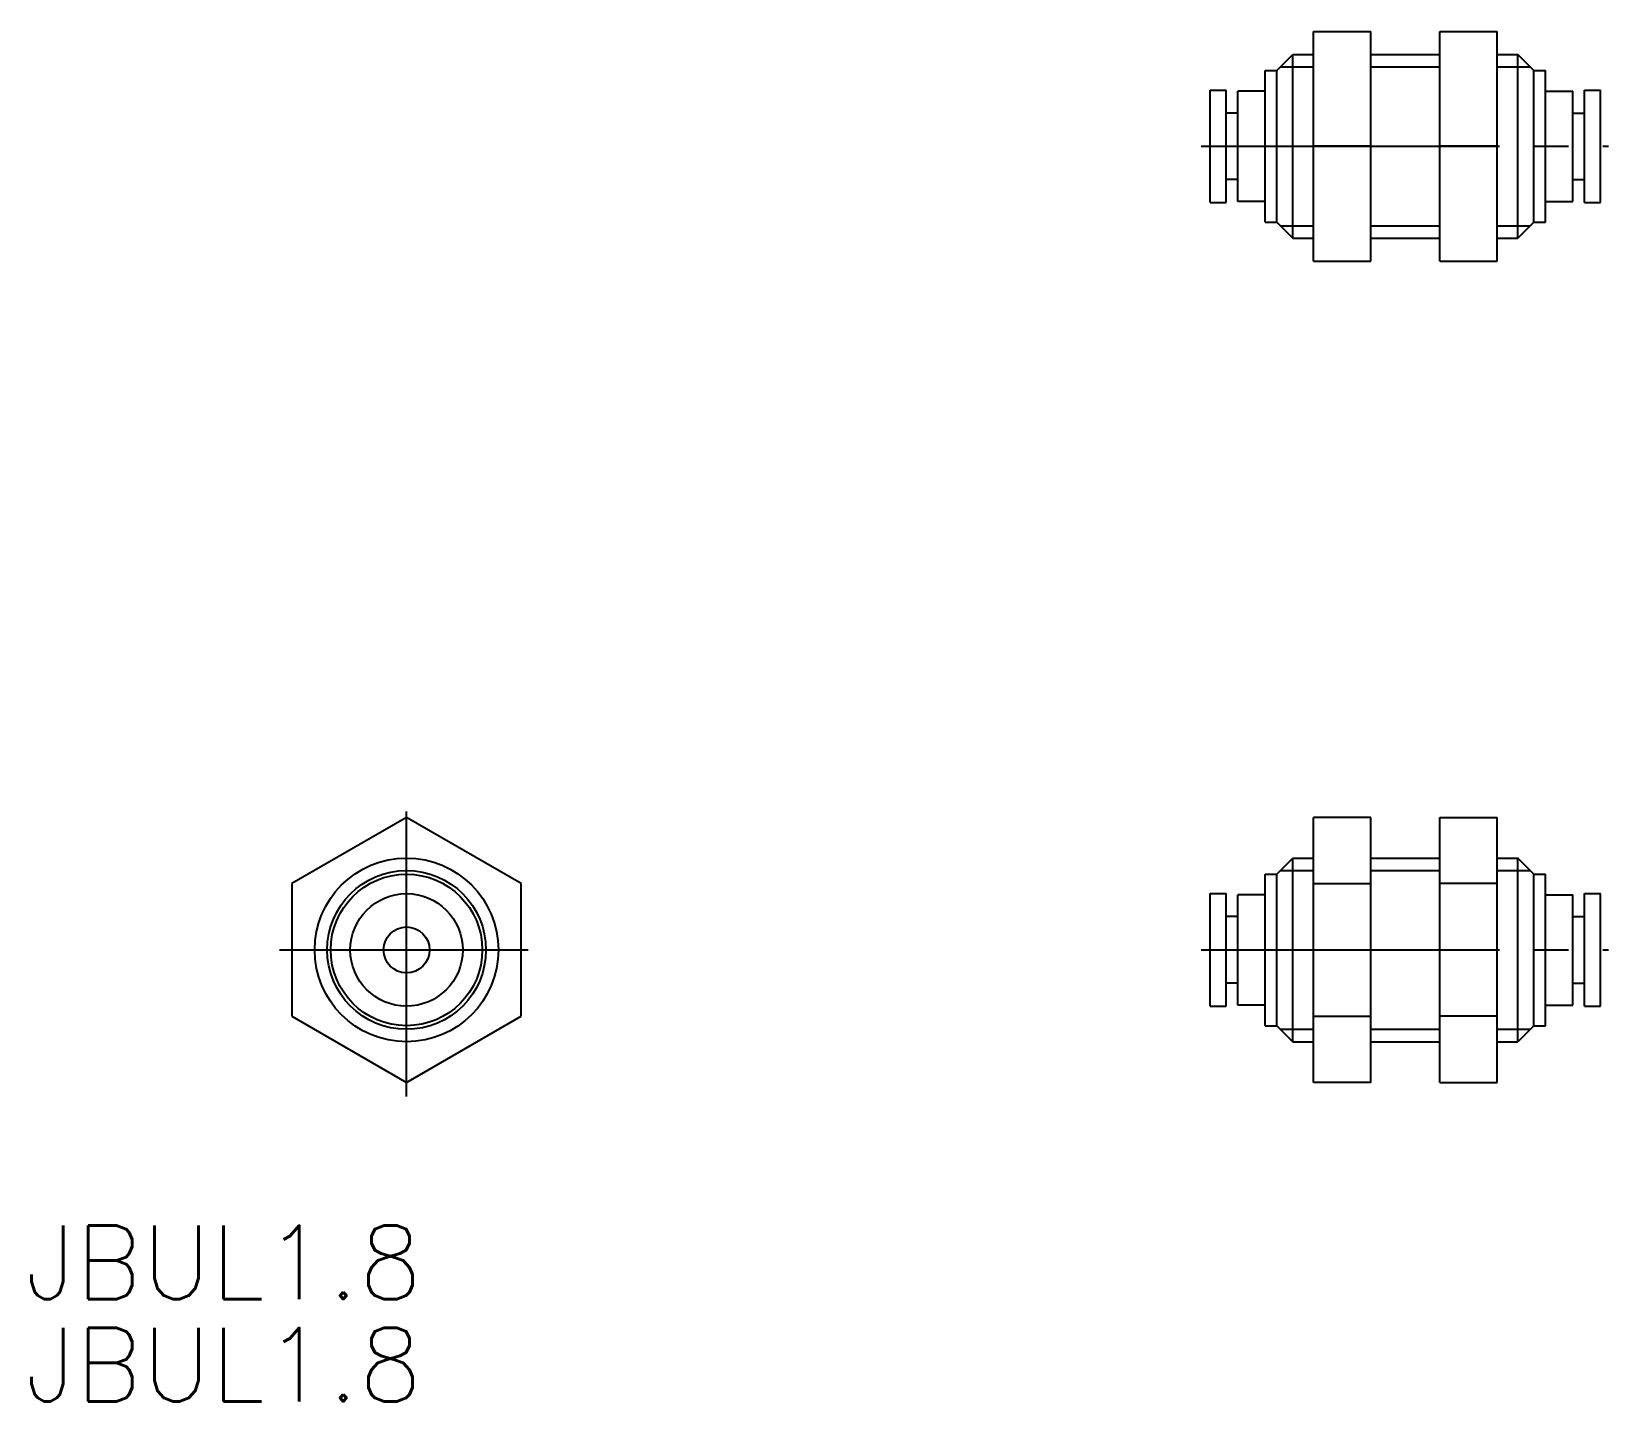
# Model space of a CAD drawing. Extents: x 90.7 to 159.4, y 143 to 202.6.
import ezdxf

# ---------------------------------------------------------------- set-up
doc = ezdxf.new("R2010")
doc.units = 0
doc.linetypes.add('CENTER', pattern=[17.5, 13, -1.5, 1.5, -1.5])
doc.layers.get('0').update_dxf_attribs({"linetype": 'CONTINUOUS'})
doc.layers.add('CENTER', color=1, linetype='CENTER')
doc.styles.get("Standard").update_dxf_attribs({"font": 'txt.shx', "bigfont": '@extfont2.shx'})

msp = doc.modelspace()

# ---------------------------------------------------------------- linework, layer by layer
at = {"color": 7, "linetype": 'CONTINUOUS'}
for p, q in [((146.546, 192.649), (146.546, 202.649)), ((146.546, 202.649), (149.046, 202.649)), ((149.046, 192.649), (149.046, 202.649)), ((152.046, 192.649), (152.046, 202.649)), ((152.046, 202.649), (154.546, 202.649)), ((154.546, 192.649), (154.546, 202.649)), ((144.946, 200.949), (145.646, 201.649)), ((145.646, 193.649), (145.646, 201.649)), ((145.646, 201.649), (146.546, 201.649)), ((149.046, 201.649), (152.046, 201.649)), ((154.546, 201.649), (155.446, 201.649)), ((155.446, 193.649), (155.446, 201.649)), ((156.146, 200.949), (155.446, 201.649)), ((144.446, 194.349), (144.446, 200.949)), ((144.446, 200.949), (144.946, 200.949)), ((144.946, 194.349), (144.946, 200.949)), ((156.146, 194.349), (156.146, 200.949)), ((156.146, 200.949), (156.646, 200.949)), ((156.646, 194.349), (156.646, 200.949)), ((142.046, 195.199), (142.046, 200.099)), ((142.046, 200.099), (142.746, 200.099)), ((142.746, 195.199), (142.746, 200.099)), ((143.246, 195.249), (143.246, 200.049)), ((144.446, 200.049), (143.246, 200.049)), ((156.646, 200.049), (157.846, 200.049)), ((157.846, 195.249), (157.846, 200.049)), ((158.346, 195.199), (158.346, 200.099)), ((158.346, 200.099), (159.046, 200.099)), ((159.046, 195.199), (159.046, 200.099)), ((143.246, 199.099), (142.746, 199.099)), ((157.846, 199.099), (158.346, 199.099)), ((149.046, 197.649), (146.546, 197.649)), ((154.546, 197.649), (152.046, 197.649)), ((143.246, 196.199), (142.746, 196.199)), ((157.846, 196.199), (158.346, 196.199)), ((142.046, 195.199), (142.746, 195.199)), ((144.446, 195.249), (143.246, 195.249)), ((156.646, 195.249), (157.846, 195.249)), ((158.346, 195.199), (159.046, 195.199)), ((144.446, 194.349), (144.946, 194.349)), ((144.946, 194.349), (145.646, 193.649)), ((156.146, 194.349), (155.446, 193.649)), ((156.146, 194.349), (156.646, 194.349)), ((145.646, 193.649), (146.546, 193.649)), ((149.046, 193.649), (152.046, 193.649)), ((154.546, 193.649), (155.446, 193.649)), ((146.546, 192.649), (149.046, 192.649)), ((152.046, 192.649), (154.546, 192.649)), ((107.046, 168.422), (102.046, 165.536)), ((112.046, 165.536), (107.046, 168.422)), ((146.546, 156.875), (146.546, 168.422)), ((149.046, 168.422), (146.546, 168.422)), ((149.046, 156.875), (149.046, 168.422)), ((152.046, 156.875), (152.046, 168.422)), ((152.046, 168.422), (154.546, 168.422)), ((154.546, 156.875), (154.546, 168.422)), ((144.946, 165.949), (145.646, 166.649)), ((145.646, 158.649), (145.646, 166.649)), ((145.646, 166.649), (146.546, 166.649)), ((149.046, 166.649), (152.046, 166.649)), ((154.546, 166.649), (155.446, 166.649)), ((155.446, 158.649), (155.446, 166.649)), ((156.146, 165.949), (155.446, 166.649)), ((102.046, 165.536), (102.046, 159.762)), ((112.046, 159.762), (112.046, 165.536)), ((144.446, 159.349), (144.446, 165.949)), ((144.446, 165.949), (144.946, 165.949)), ((144.946, 159.349), (144.946, 165.949)), ((146.546, 165.536), (149.046, 165.536)), ((154.546, 165.536), (152.046, 165.536)), ((156.146, 159.349), (156.146, 165.949)), ((156.146, 165.949), (156.646, 165.949)), ((156.646, 159.349), (156.646, 165.949)), ((142.046, 160.199), (142.046, 165.099)), ((142.046, 165.099), (142.746, 165.099)), ((142.746, 160.199), (142.746, 165.099)), ((143.246, 160.249), (143.246, 165.049)), ((144.446, 165.049), (143.246, 165.049)), ((156.646, 165.049), (157.846, 165.049)), ((157.846, 160.249), (157.846, 165.049)), ((158.346, 160.199), (158.346, 165.099)), ((158.346, 165.099), (159.046, 165.099)), ((159.046, 160.199), (159.046, 165.099)), ((143.246, 164.099), (142.746, 164.099)), ((157.846, 164.099), (158.346, 164.099)), ((143.246, 161.199), (142.746, 161.199)), ((157.846, 161.199), (158.346, 161.199)), ((142.046, 160.199), (142.746, 160.199)), ((144.446, 160.249), (143.246, 160.249)), ((156.646, 160.249), (157.846, 160.249)), ((158.346, 160.199), (159.046, 160.199)), ((102.046, 159.762), (107.046, 156.875)), ((107.046, 156.875), (112.046, 159.762)), ((144.446, 159.349), (144.946, 159.349)), ((144.946, 159.349), (145.646, 158.649)), ((146.546, 159.762), (149.046, 159.762)), ((154.546, 159.762), (152.046, 159.762)), ((156.146, 159.349), (155.446, 158.649)), ((156.146, 159.349), (156.646, 159.349)), ((145.646, 158.649), (146.546, 158.649)), ((149.046, 158.649), (152.046, 158.649)), ((154.546, 158.649), (155.446, 158.649)), ((149.046, 156.875), (146.546, 156.875)), ((152.046, 156.875), (154.546, 156.875))]:
    msp.add_line(p, q, dxfattribs=at)
at = {"color": 3, "linetype": 'CONTINUOUS'}
for p, q in [((145.104, 201.107), (146.546, 201.107)), ((149.046, 201.107), (152.046, 201.107)), ((154.546, 201.107), (155.987, 201.107)), ((145.104, 194.19), (146.546, 194.19)), ((149.046, 194.19), (152.046, 194.19)), ((154.546, 194.19), (155.987, 194.19)), ((145.104, 166.107), (146.546, 166.107)), ((149.046, 166.107), (152.046, 166.107)), ((154.546, 166.107), (155.987, 166.107)), ((145.104, 159.19), (146.546, 159.19)), ((149.046, 159.19), (152.046, 159.19)), ((154.546, 159.19), (155.987, 159.19))]:
    msp.add_line(p, q, dxfattribs=at)
at = {"color": 7, "linetype": 'CONTINUOUS'}
for radius in [4, 3.458, 2.45, 1]:
    msp.add_circle((107.046, 162.649), radius, dxfattribs=at)
at = {"color": 3, "linetype": 'CONTINUOUS'}
msp.add_circle((107.046, 162.649), 3.3, dxfattribs=at)
at = {"layer": 'CENTER', "color": 1, "linetype": 'CENTER'}
for p, q in [((141.65, 197.649), (159.393, 197.649)), ((107.046, 156.271), (107.046, 168.677)), ((101.513, 162.649), (112.346, 162.649)), ((141.65, 162.649), (159.393, 162.649))]:
    msp.add_line(p, q, dxfattribs=at)

# ---------------------------------------------------------------- texts
at = {"color": 7, "linetype": 'CONTINUOUS'}
for p in [(90.44, 147.443), (90.44, 142.982)]:
    msp.add_text('JBUL1.8', height=3.2, dxfattribs=at).set_placement(p)

doc.saveas('drawing.dxf')
